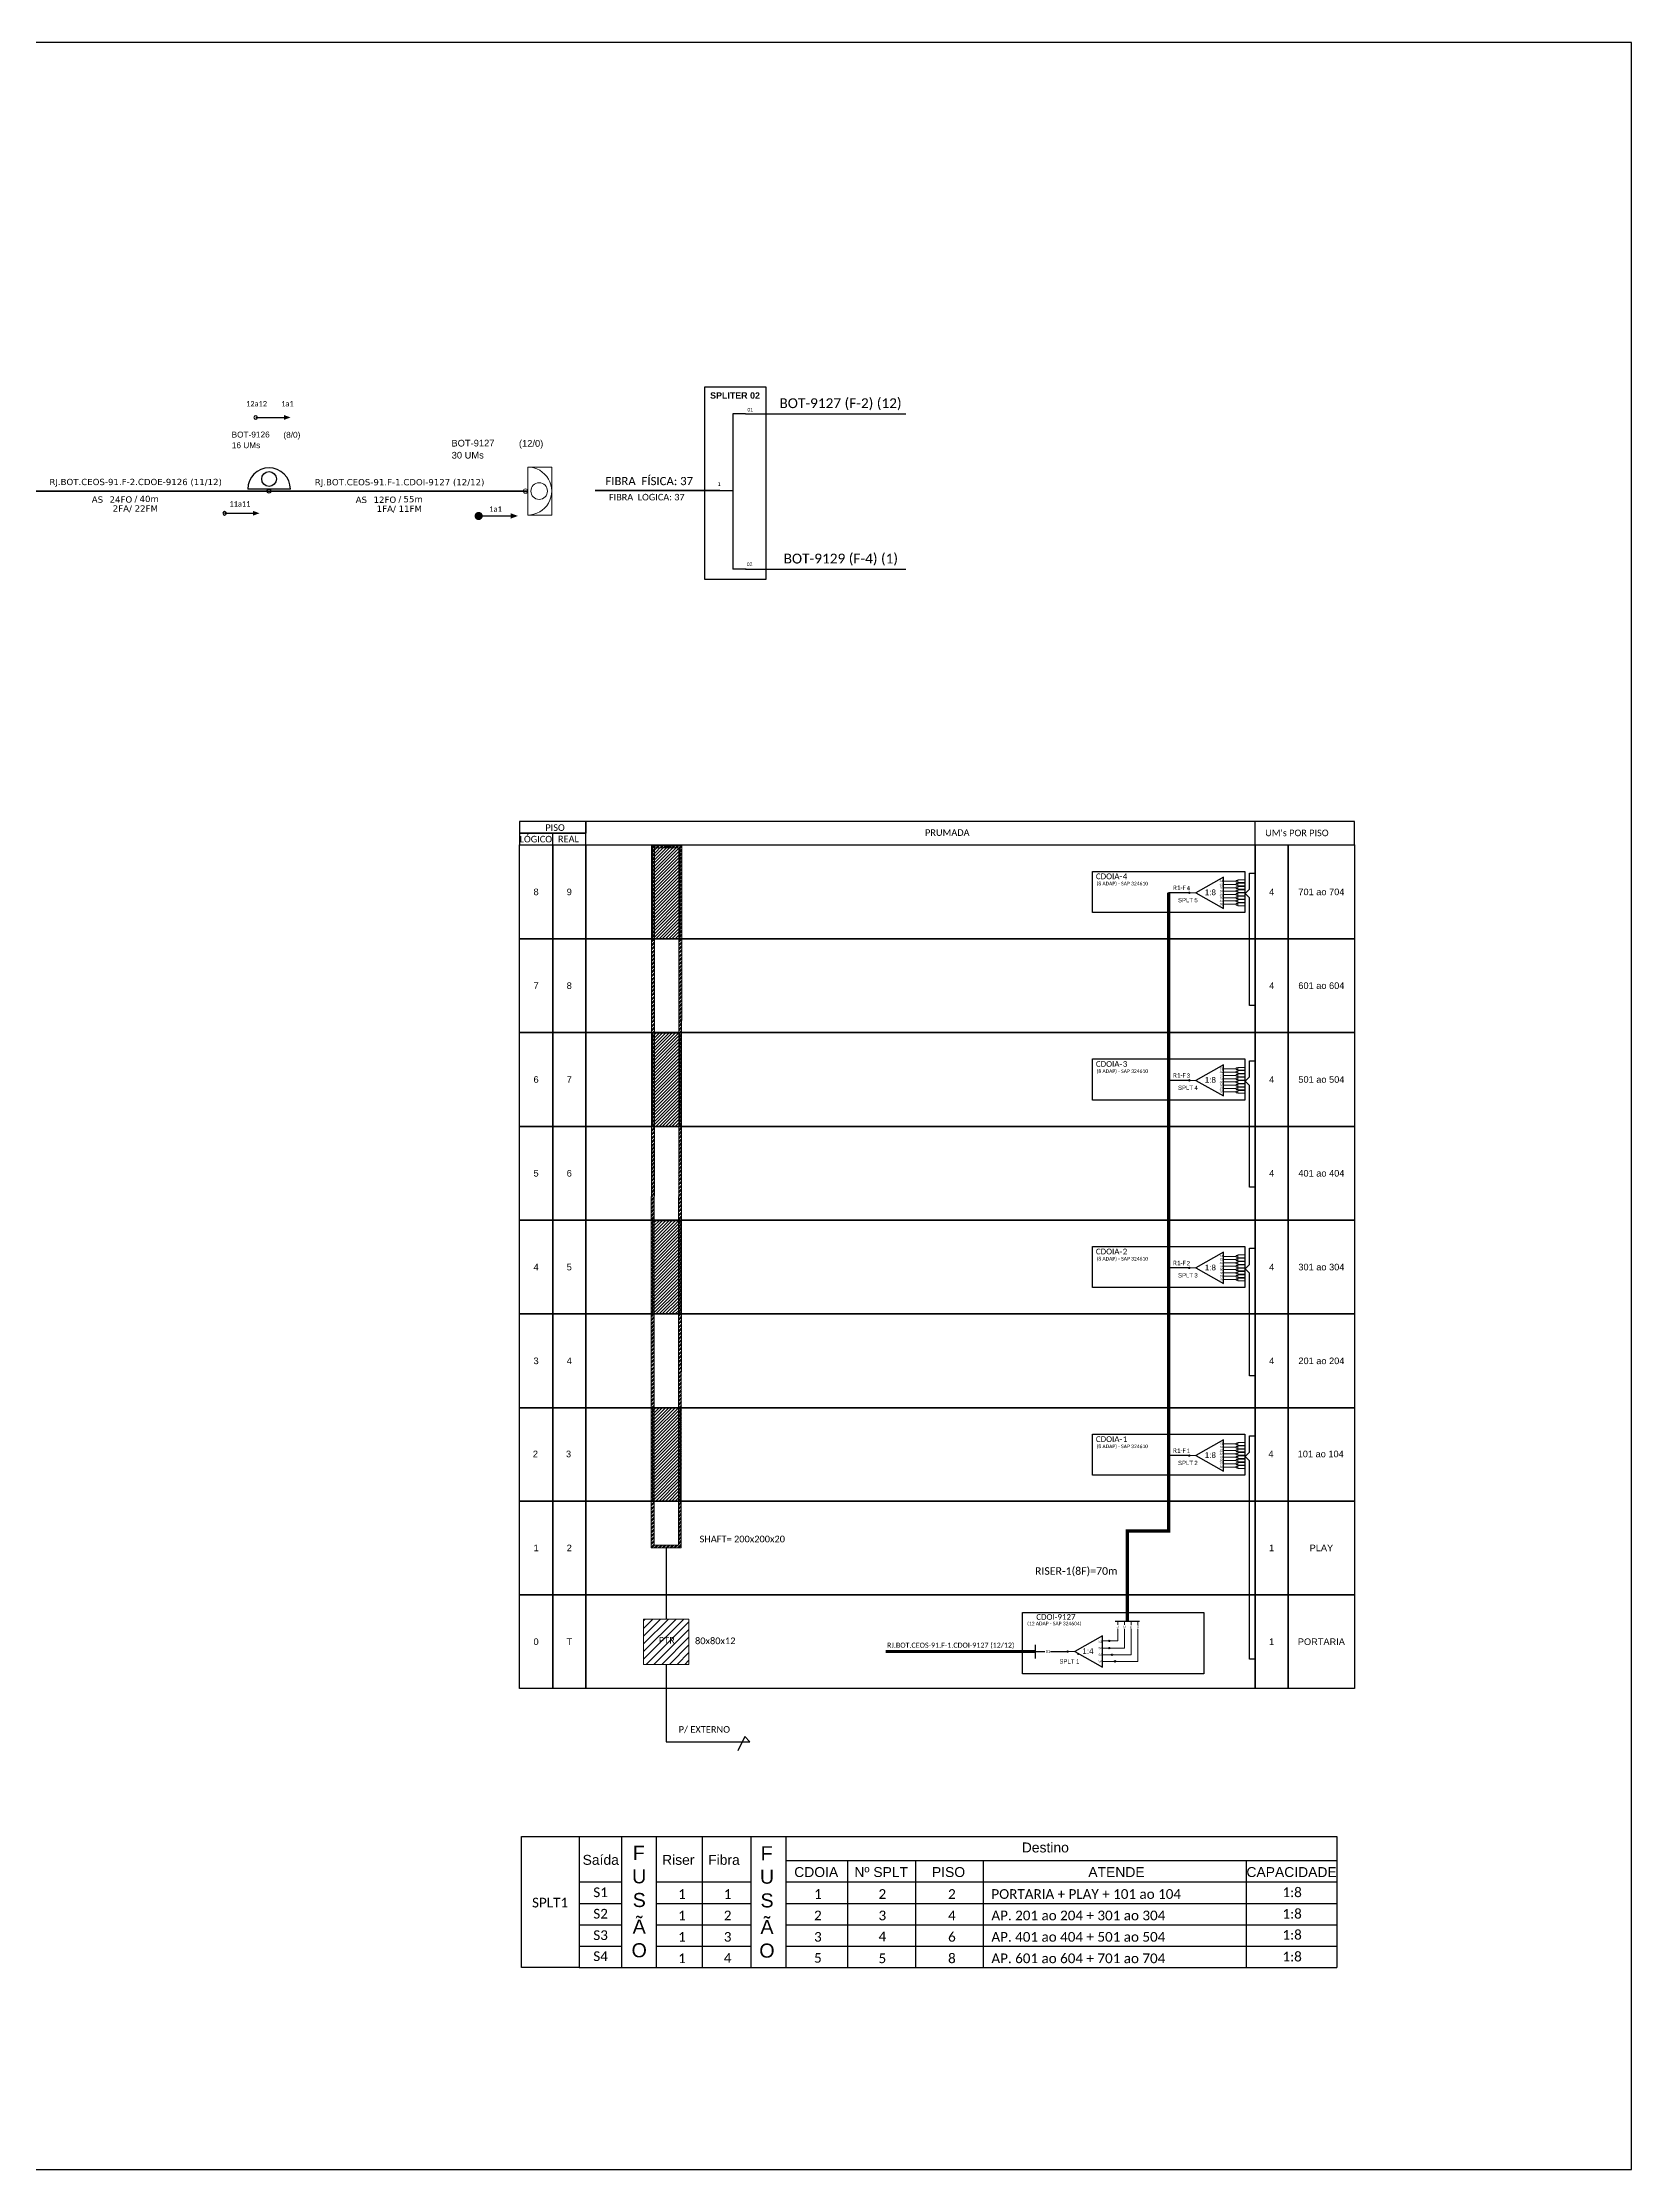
# Model space of a CAD drawing. Extents: x -89 to 749, y 705 to 1299.
# Drawn here: x 306 to 749, y 705 to 1299 of the extents above; entities that cross this region are included whole.
import ezdxf
from ezdxf.enums import TextEntityAlignment as Align

# ---------------------------------------------------------------- set-up
doc = ezdxf.new("R2010")
doc.units = 0
for name, color, linetype, lineweight in [("20.0-LEGENDA DOS CDO'S", 1, 'Continuous', 0), ('20.2-CDO_POSTE', 1, 'Continuous', 5), ('40.1-ETIQUETAS', 1, 'Continuous', 20)]:
    doc.layers.add(name, color=color, linetype=linetype, lineweight=lineweight)
for name, color, linetype in [('CAP a instalar', 1, 'Continuous'), ('label_cabos', 7, 'Continuous'), ('SETA', 7, 'Continuous')]:
    doc.layers.add(name, color=color, linetype=linetype)
doc.styles.add('ARIAL', font='arial.ttf')
doc.styles.add('siredit', font='verdana.ttf')
doc.styles.get("Standard").update_dxf_attribs({"font": 'arial.ttf'})
doc.styles.add('WMF-Calibri0', font='calibri.ttf')
doc.linetypes.add('FENCELINE1', pattern='A,0.25,-0.1,[133,ltypeshp.shx,S=0.1,R=0,X=-0.1,Y=0],-0.1,1', length=1.45)

# ---------------------------------------------------------------- blocks, each defined once
blk = doc.blocks.new('ETIQUETA_RS5F')
at = {"layer": '40.1-ETIQUETAS', "color": 0, "style": 'siredit'}
blk.add_text('/', height=1.5, dxfattribs=at).set_placement((1.58, -1.95), align=Align.MIDDLE_RIGHT)
for tag, p in [('ETIQUETA_R_SECUNDARIA', (1.21, 2.1)), ('ETIQUETA_R_PRIMARIA', (1.21, 4.1)), ('F_ATIVAS/F_MORTAS', (1.14, -4.24))]:
    blk.add_attdef(tag, text='', height=1.5, dxfattribs=at).set_placement(p, align=Align.MIDDLE_CENTER)
for tag, p in [('TIPO_CABO', (-6.58, -2.12)), ('CAP_CABO', (0.4, -2.09))]:
    blk.add_attdef(tag, text='', height=1.5, dxfattribs=at).set_placement(p, align=Align.MIDDLE_RIGHT)
blk.add_attdef('METROS', text='', height=1.5, dxfattribs=at).set_placement((2.14, -1.95), align=Align.MIDDLE_LEFT)
for tag, p in [('FUSÃO_1', (0.85, -8.39)), ('FUSÃO_2', (0.85, -10.6)), ('FUSÃO_3', (0.85, -12.93)), ('FUSÃO_4', (0.85, -15.14)), ('FUSÃO_5', (0.85, -17.16))]:
    blk.add_attdef(tag, text='', height=1.5, dxfattribs=at).set_placement(p, align=Align.CENTER)
blk = doc.blocks.new('CDOE-TEXTO PADRÃO')
at = {"layer": "20.0-LEGENDA DOS CDO'S", "color": 0, "style": 'ARIAL'}
for tag, p in [('CDO_N', (0.49, 7.39)), ('CORDOALHA', (0.5, 4.33)), ('SAP', (0.51, 1.67)), ('SPLITER_1', (0.59, -0.91)), ('SPLITER_2', (0.6, -3.55)), ('(XX-XX_F)S', (0.54, -8.29)), ('(XX-XX_L)S', (0.55, -10.83)), ('UMS', (0.55, -13.15))]:
    blk.add_attdef(tag, p, '', height=1.7, rotation=0.118, dxfattribs=at)
blk.add_attdef('FIBRAS_UTILIZADAS', text='', height=1.7, rotation=0.118, dxfattribs=at).set_placement((19.77, 7.43), align=Align.CENTER)
blk = doc.blocks.new('SPLT_1-8_SC-APC')
at = {"color": 1}
blk.add_lwpolyline([(-7.37, -2.1), (-17.04, -7.55), (-7.37, -13), (-7.37, -2.1)], dxfattribs=at)
at = {"color": 3, "lineweight": 0}
for points in [[(-2.99, -3.51), (-7.37, -3.51)], [(-7.37, -4.66), (-2.99, -4.66)], [(-7.37, -5.82), (-2.99, -5.82)], [(-7.37, -6.97), (-2.99, -6.97)], [(-2.41, -3.02), (-2.41, -4)], [(-2.41, -3.02), (0, -3.02)], [(-2.41, -4), (0, -4)], [(-2.41, -4.17), (-2.41, -5.16)], [(-2.41, -4.17), (0, -4.17)], [(-2.41, -5.16), (0, -5.16)], [(-2.41, -5.32), (-2.41, -6.31)], [(-2.41, -5.32), (0, -5.32)], [(-2.41, -6.31), (0, -6.31)], [(-2.41, -6.48), (-2.41, -7.46)], [(-2.41, -6.48), (0, -6.48)], [(-7.37, -8.12), (-2.99, -8.12)], [(-7.37, -9.28), (-2.99, -9.28)], [(-7.37, -10.43), (-2.99, -10.43)], [(-7.37, -11.58), (-2.99, -11.58)], [(-2.41, -7.46), (0, -7.46)], [(-2.41, -7.63), (-2.41, -8.62)], [(-2.41, -7.63), (0, -7.63)], [(-2.41, -8.62), (0, -8.62)], [(-2.41, -8.78), (-2.41, -9.77)], [(-2.41, -8.78), (0, -8.78)], [(-2.41, -9.77), (0, -9.77)], [(-2.41, -9.94), (-2.41, -10.92)], [(-2.41, -9.94), (0, -9.94)], [(-2.41, -10.92), (0, -10.92)], [(-2.41, -11.09), (-2.41, -12.08)], [(-2.41, -11.09), (0, -11.09)], [(-2.41, -12.08), (0, -12.08)]]:
    blk.add_lwpolyline(points, dxfattribs=at)
for points in [[(-2.99, -3.22), (-2.41, -3.22), (-2.41, -3.8), (-2.99, -3.8)], [(-2.99, -4.38), (-2.41, -4.38), (-2.41, -4.95), (-2.99, -4.95)], [(-2.99, -5.53), (-2.41, -5.53), (-2.41, -6.1), (-2.99, -6.1)], [(-2.99, -6.68), (-2.41, -6.68), (-2.41, -7.26), (-2.99, -7.26)], [(-2.99, -7.84), (-2.41, -7.84), (-2.41, -8.41), (-2.99, -8.41)], [(-2.99, -8.99), (-2.41, -8.99), (-2.41, -9.56), (-2.99, -9.56)], [(-2.99, -10.14), (-2.41, -10.14), (-2.41, -10.72), (-2.99, -10.72)], [(-2.99, -11.3), (-2.41, -11.3), (-2.41, -11.87), (-2.99, -11.87)]]:
    blk.add_lwpolyline(points, close=True, dxfattribs=at)
at = {"color": 1, "lineweight": 0}
blk.add_lwpolyline([(-17.04, -7.55), (-19.26, -7.55)], dxfattribs=at)
at = {"color": 1, "style": 'ARIAL'}
for s, height, p in [('1:8', 2, (-13.91, -8.4)), ('S1', 0.75, (-8.74, -3.78)), ('S2', 0.75, (-8.74, -4.97)), ('S3', 0.75, (-8.74, -6.18)), ('S4', 0.75, (-8.74, -7.36)), ('S5', 0.75, (-8.74, -8.57)), ('S6', 0.75, (-8.74, -9.69)), ('S7', 0.75, (-8.74, -10.78)), ('S8', 0.75, (-8.74, -11.9))]:
    blk.add_text(s, height=height, dxfattribs=at).set_placement(p)
blk = doc.blocks.new('SPLITTER_')
blk.add_point((0, 0))
at = {"style": 'ARIAL', "flags": 4}
blk.add_attdef('SPLT', (0, -3.26), '', height=1.5, dxfattribs=at)

msp = doc.modelspace()

# ---------------------------------------------------------------- hatches: boundary and pattern name
h = msp.add_hatch()
h.set_pattern_fill('ANSI32', color=1, scale=0.08)
h.set_pattern_definition([(45, (-5636.1878, 2725.42014), (-0.53881537, 0.53881537), []), (45, (-5635.82856, 2725.42014), (-0.53881537, 0.53881537), [])])
h.paths.add_polyline_path([(475.64, 1074.92), (484.04, 1074.92), (483.91, 878.61), (475.51, 878.61)])
h.paths.add_polyline_path([(476.44, 1074.12), (483.24, 1074.12), (483.11, 879.41), (476.31, 879.41)], flags=16)
h = msp.add_hatch()
h.set_pattern_fill('ANSI31', color=1, scale=0.2, style=0)
h.set_pattern_definition([(45, (0, 157.0204), (-0.4490128, 0.4490128), [])])
h.paths.add_polyline_path([(483.14, 1074.77), (476.34, 1074.77), (476.32, 1048.72), (483.12, 1048.72)])
h = msp.add_hatch(color=3)
h.dxf.hatch_style = 1
edge = h.paths.add_edge_path()
edge.add_arc((625.82, 1061.58), 0.205, 0, 360)
h = msp.add_hatch()
h.set_pattern_fill('ANSI31', color=1, scale=0.2, style=0)
h.set_pattern_definition([(45, (0, 104.6304), (-0.4490128, 0.4490128), [])])
h.paths.add_polyline_path([(483.14, 1022.38), (476.34, 1022.38), (476.32, 996.33), (483.12, 996.33)])
h = msp.add_hatch(color=3)
h.dxf.hatch_style = 1
edge = h.paths.add_edge_path()
edge.add_arc((625.82, 1009.19), 0.205, 0, 360)
h = msp.add_hatch()
h.set_pattern_fill('ANSI31', color=1, scale=0.2, style=0)
h.set_pattern_definition([(45, (0, 52.2404), (-0.4490128, 0.4490128), [])])
h.paths.add_polyline_path([(483.14, 969.99), (476.34, 969.99), (476.32, 943.94), (483.12, 943.94)])
h = msp.add_hatch(color=3)
h.dxf.hatch_style = 1
edge = h.paths.add_edge_path()
edge.add_arc((625.82, 956.8), 0.205, 0, 360)
h = msp.add_hatch()
h.set_pattern_fill('ANSI31', color=1, scale=0.2, style=0)
h.paths.add_polyline_path([(483.14, 917.75), (476.34, 917.75), (476.32, 891.7), (483.12, 891.7)])
h = msp.add_hatch(color=3)
h.dxf.hatch_style = 1
edge = h.paths.add_edge_path()
edge.add_arc((625.82, 904.41), 0.205, 0, 360)
h = msp.add_hatch()
h.set_pattern_fill('ANSI31', color=1, scale=0.48)
h.set_pattern_definition([(45, (-147.8926, 2995.7393), (-1.0776307, 1.0776307), [])])
h.paths.add_polyline_path([(486.04, 846.09), (486.04, 858.73), (473.39, 858.73), (473.39, 846.09)])
h.paths.add_polyline_path([(477.18, 851.39), (482.62, 851.39), (482.62, 854.18), (477.18, 854.18)], flags=24)
h = msp.add_hatch(color=3)
h.dxf.hatch_style = 1
edge = h.paths.add_edge_path()
edge.add_arc((591.79, 849.67), 0.205, 0, 360)
h = msp.add_hatch(color=3)
h.dxf.hatch_style = 1
edge = h.paths.add_edge_path()
edge.add_arc((603.43, 852.64), 0.205, 0, 360)
h = msp.add_hatch(color=3)
h.dxf.hatch_style = 1
edge = h.paths.add_edge_path()
edge.add_arc((603.43, 850.62), 0.205, 0, 360)
h = msp.add_hatch(color=3)
h.dxf.hatch_style = 1
edge = h.paths.add_edge_path()
edge.add_arc((604.21, 848.77), 0.205, 0, 360)
h = msp.add_hatch(color=3)
h.dxf.hatch_style = 1
edge = h.paths.add_edge_path()
edge.add_arc((605.01, 846.92), 0.205, 0, 360)

# ---------------------------------------------------------------- linework, layer by layer
at = {"color": 7, "linetype": 'Continuous'}
for p, q in [((498.32, 1195.32), (498.32, 1151.93)), ((501.84, 1195.32), (498.32, 1195.32)), ((494.68, 1173.9), (498.31, 1173.9)), ((502.02, 1151.93), (498.32, 1151.93))]:
    msp.add_line(p, q, dxfattribs=at)
at = {"color": 10, "linetype": 'Continuous'}
for p, q in [((501.84, 1195.32), (546.63, 1195.32)), ((501.84, 1151.93), (546.63, 1151.93))]:
    msp.add_line(p, q, dxfattribs=at)
at = {"color": 1, "linetype": 'Continuous', "lineweight": 60}
msp.add_line((494.68, 1173.9), (459.87, 1173.9), dxfattribs=at)
at = {"color": 7}
for p, q in [((439.27, 797.97), (666.99, 797.97)), ((439.27, 761.38), (439.27, 797.97)), ((455.36, 797.97), (455.36, 761.38)), ((467.24, 797.97), (467.24, 761.38)), ((477.01, 761.38), (477.01, 797.97)), ((489.76, 797.97), (489.76, 761.38)), ((503.36, 797.97), (503.36, 761.38)), ((513.13, 797.97), (513.13, 761.38)), ((666.99, 797.97), (666.99, 761.38)), ((513.13, 791.31), (666.99, 791.31)), ((530.34, 791.31), (530.34, 761.38)), ((549.3, 791.31), (549.3, 761.38)), ((568.23, 791.31), (568.23, 761.38)), ((641.66, 791.31), (641.66, 761.38)), ((455.36, 785.33), (467.24, 785.33)), ((477.01, 785.33), (503.36, 785.33)), ((513.13, 785.33), (666.99, 785.33)), ((455.36, 779.34), (467.24, 779.34)), ((477.01, 779.34), (503.36, 779.34)), ((513.13, 779.34), (666.99, 779.34)), ((455.36, 773.35), (467.24, 773.35)), ((477.01, 773.35), (503.36, 773.35)), ((513.13, 773.35), (666.99, 773.35)), ((455.36, 767.37), (467.24, 767.37)), ((477.01, 767.37), (503.36, 767.37)), ((513.13, 767.37), (666.99, 767.37)), ((455.36, 761.38), (467.24, 761.38)), ((477.01, 761.38), (503.36, 761.38)), ((513.13, 761.38), (666.99, 761.38))]:
    msp.add_line(p, q, dxfattribs=at)
for points in [[(-89.32, 705.02), (749.25, 705.02), (749.25, 1299.02), (-89.32, 1299.02), (-89.32, 705.02)], [(457.26, 1074.92), (671.95, 1074.92), (671.95, 1081.5), (457.26, 1081.5), (457.26, 1081.5), (457.26, 1078.21)], [(644.15, 1074.92), (644.15, 1081.5)], [(448, 1074.92), (448, 1078.21)]]:
    msp.add_lwpolyline(points)
for points in [[(490.36, 1149.11), (507.64, 1149.11), (507.64, 1202.77), (490.36, 1202.77)], [(438.74, 1074.92), (448, 1074.92), (448, 1048.72), (438.74, 1048.72)], [(448, 1074.92), (457.26, 1074.92), (457.26, 1048.72), (448, 1048.72)], [(457.26, 1074.92), (644.15, 1074.92), (644.15, 1048.72), (457.26, 1048.72)], [(644.15, 1074.92), (653.41, 1074.92), (653.41, 1048.72), (644.15, 1048.72)], [(653.41, 1074.92), (671.92, 1074.92), (671.92, 1048.72), (653.41, 1048.72)], [(438.74, 1048.72), (448, 1048.72), (448, 1022.53), (438.74, 1022.53)], [(448, 1048.72), (457.26, 1048.72), (457.26, 1022.53), (448, 1022.53)], [(457.26, 1048.72), (644.15, 1048.72), (644.15, 1022.53), (457.26, 1022.53)], [(644.15, 1048.72), (653.41, 1048.72), (653.41, 1022.53), (644.15, 1022.53)], [(653.41, 1048.72), (671.92, 1048.72), (671.92, 1022.53), (653.41, 1022.53)], [(438.74, 1022.53), (448, 1022.53), (448, 996.33), (438.74, 996.33)], [(448, 1022.53), (457.26, 1022.53), (457.26, 996.33), (448, 996.33)], [(457.26, 1022.53), (644.15, 1022.53), (644.15, 996.33), (457.26, 996.33)], [(644.15, 1022.53), (653.41, 1022.53), (653.41, 996.33), (644.15, 996.33)], [(653.41, 1022.53), (671.92, 1022.53), (671.92, 996.33), (653.41, 996.33)], [(438.74, 996.33), (448, 996.33), (448, 970.14), (438.74, 970.14)], [(448, 996.33), (457.26, 996.33), (457.26, 970.14), (448, 970.14)], [(457.26, 996.33), (644.15, 996.33), (644.15, 970.14), (457.26, 970.14)], [(644.15, 996.33), (653.41, 996.33), (653.41, 970.14), (644.15, 970.14)], [(653.41, 996.33), (671.92, 996.33), (671.92, 970.14), (653.41, 970.14)], [(438.74, 970.14), (448, 970.14), (448, 943.94), (438.74, 943.94)], [(448, 970.14), (457.26, 970.14), (457.26, 943.94), (448, 943.94)], [(457.26, 970.14), (644.15, 970.14), (644.15, 943.94), (457.26, 943.94)], [(644.15, 970.14), (653.41, 970.14), (653.41, 943.94), (644.15, 943.94)], [(653.41, 970.14), (671.92, 970.14), (671.92, 943.94), (653.41, 943.94)], [(438.74, 943.94), (448, 943.94), (448, 917.75), (438.74, 917.75)], [(448, 943.94), (457.26, 943.94), (457.26, 917.75), (448, 917.75)], [(457.26, 943.94), (644.15, 943.94), (644.15, 917.75), (457.26, 917.75)], [(644.15, 943.94), (653.41, 943.94), (653.41, 917.75), (644.15, 917.75)], [(653.41, 943.94), (671.92, 943.94), (671.92, 917.75), (653.41, 917.75)], [(438.74, 917.75), (448, 917.75), (448, 891.7), (438.74, 891.7)], [(448, 917.75), (457.26, 917.75), (457.26, 891.7), (448, 891.7)], [(457.26, 917.75), (644.15, 917.75), (644.15, 891.7), (457.26, 891.7)], [(644.15, 917.75), (653.41, 917.75), (653.41, 891.7), (644.15, 891.7)], [(653.41, 917.75), (671.92, 917.75), (671.92, 891.7), (653.41, 891.7)], [(438.74, 891.7), (448, 891.7), (448, 865.51), (438.74, 865.51)], [(448, 891.7), (457.26, 891.7), (457.26, 865.51), (448, 865.51)], [(457.26, 891.7), (644.15, 891.7), (644.15, 865.51), (457.26, 865.51)], [(644.15, 891.7), (653.41, 891.7), (653.41, 865.51), (644.15, 865.51)], [(653.41, 891.7), (671.92, 891.7), (671.92, 865.51), (653.41, 865.51)], [(438.74, 865.51), (448, 865.51), (448, 839.31), (438.74, 839.31)], [(448, 865.51), (457.26, 865.51), (457.26, 839.31), (448, 839.31)], [(457.26, 865.51), (644.15, 865.51), (644.15, 839.31), (457.26, 839.31)], [(644.15, 865.51), (653.41, 865.51), (653.41, 839.31), (644.15, 839.31)], [(653.41, 865.51), (671.92, 865.51), (671.92, 839.31), (653.41, 839.31)]]:
    msp.add_lwpolyline(points, close=True, dxfattribs=at)
for points in [[(364.57, 1194.31, 1), (365.57, 1194.31, 1)], [(355.9, 1167.55, 1), (356.9, 1167.55, 1)], [(355.9, 1167.55, 1), (356.9, 1167.55, 1)]]:
    msp.add_lwpolyline(points, format="xyb", close=True)
at = {"const_width": 1.13}
msp.add_lwpolyline([(426.76, 1166.8, 1), (427.89, 1166.8, 1)], format="xyb", close=True, dxfattribs=at)
for points in [[(438.74, 1078.21), (457.26, 1078.21), (457.26, 1081.5), (438.74, 1081.5)], [(438.74, 1074.92), (457.26, 1074.92), (457.26, 1078.21), (438.74, 1078.21)]]:
    msp.add_lwpolyline(points, close=True)
at = {"color": 2, "lineweight": 0}
for points in [[(475.64, 1074.92), (484.04, 1074.92), (483.91, 878.61), (475.51, 878.61)], [(476.44, 1074.12), (483.24, 1074.12), (483.11, 879.41), (476.31, 879.41)]]:
    msp.add_lwpolyline(points, close=True, dxfattribs=at)
at = {"color": 1}
for points in [[(483.58, 1074.77), (475.87, 1074.77), (475.87, 1048.72), (483.58, 1048.72)], [(598.75, 1067.54), (641.25, 1067.54), (641.25, 1056.08), (598.75, 1056.08)], [(483.58, 1022.38), (475.87, 1022.38), (475.87, 996.33), (483.58, 996.33)], [(598.75, 1015.15), (641.25, 1015.15), (641.25, 1003.69), (598.75, 1003.69)], [(483.58, 969.99), (475.87, 969.99), (475.87, 943.94), (483.58, 943.94)], [(598.75, 962.76), (641.25, 962.76), (641.25, 951.3), (598.75, 951.3)], [(483.58, 917.75), (475.87, 917.75), (475.87, 891.7), (483.58, 891.7)], [(598.75, 910.37), (641.25, 910.37), (641.25, 898.91), (598.75, 898.91)], [(579.16, 860.61), (629.83, 860.61), (629.83, 843.47), (579.16, 843.47)]]:
    msp.add_lwpolyline(points, close=True, dxfattribs=at)
at = {"color": 3}
for points in [[(644.15, 1030.06), (642.6, 1030.06), (642.6, 1060.13), (641.34, 1061.34), (642.6, 1062.54), (642.59, 1067.06), (644.15, 1067.06)], [(644.15, 979.35), (642.6, 979.35), (642.6, 1007.74), (641.34, 1008.95), (642.6, 1010.15), (642.59, 1014.67), (644.15, 1014.67)], [(644.15, 926.64), (642.6, 926.64), (642.6, 955.35), (641.34, 956.56), (642.6, 957.76), (642.59, 962.28), (644.15, 962.28)], [(644.15, 847.58), (642.6, 847.58), (642.6, 902.96), (641.34, 904.17), (642.6, 905.37), (642.59, 909.89), (644.15, 909.89)], [(479.71, 878.61), (479.71, 858.73)], [(582.87, 849.67), (585.4, 849.67)], [(587.06, 849.67), (591.79, 849.67)]]:
    msp.add_lwpolyline(points, dxfattribs=at)
at = {"color": 5, "const_width": 0.88}
msp.add_lwpolyline([(608.48, 858.18), (608.48, 883.34), (620.01, 883.34), (620.01, 1061.58)], dxfattribs=at)
at = {"color": 5}
for points in [[(625.82, 1061.58), (620.01, 1061.58)], [(625.82, 1009.19), (620.01, 1009.19)], [(625.82, 956.8), (620.01, 956.8)], [(625.82, 904.41), (620.01, 904.41)], [(605.09, 858.18), (611.87, 858.18)]]:
    msp.add_lwpolyline(points, dxfattribs=at)
at = {"color": 1, "lineweight": 0}
msp.add_lwpolyline([(473.39, 858.73), (486.04, 858.73), (486.04, 846.09), (473.39, 846.09)], close=True, dxfattribs=at)
at = {"color": 5, "lineweight": 0}
for points in [[(603.62, 850.59), (607.69, 850.59), (607.69, 855.96)], [(605.2, 846.92), (611.39, 846.92), (611.39, 856.01)], [(605.84, 858.16), (605.84, 857.1)], [(605.84, 855.96), (605.84, 852.64)], [(607.69, 858.16), (607.69, 857.1)], [(609.54, 858.18), (609.54, 857.13)], [(609.54, 855.99), (609.54, 848.73)], [(611.39, 858.18), (611.39, 857.15)], [(603.43, 852.64), (605.84, 852.64)], [(604.4, 848.73), (609.54, 848.73)]]:
    msp.add_lwpolyline(points, dxfattribs=at)
at = {"color": 1, "const_width": 0.8}
msp.add_lwpolyline([(540.98, 849.67), (582.87, 849.67)], dxfattribs=at)
at = {"color": 1}
for points in [[(582.87, 847.75), (582.87, 851.53)], [(601.51, 854.04), (593.78, 849.68), (601.51, 845.32), (601.51, 854.04)], [(479.71, 846.09), (479.71, 824.46), (503.08, 824.46), (501.62, 825.93), (499.74, 821.98)]]:
    msp.add_lwpolyline(points, dxfattribs=at)
at = {"color": 1, "lineweight": 0}
msp.add_lwpolyline([(593.78, 849.68), (592, 849.68)], dxfattribs=at)
at = {"color": 7, "lineweight": 0}
for points in [[(601.51, 852.64), (603.43, 852.64)], [(601.51, 850.62), (603.43, 850.62)], [(601.51, 848.77), (604.21, 848.77)], [(601.51, 846.92), (605.01, 846.92)]]:
    msp.add_lwpolyline(points, dxfattribs=at)
at = {"color": 7}
for points in [[(455.36, 761.38), (439.27, 761.38)], [(467.24, 761.38), (513.13, 761.38)]]:
    msp.add_lwpolyline(points, dxfattribs=at)
at = {"color": 3}
for centre in [(625.82, 1061.58), (625.82, 1009.19), (625.82, 956.8), (625.82, 904.41), (591.79, 849.67), (603.43, 852.64), (603.43, 850.62), (604.21, 848.77), (605.01, 846.92)]:
    msp.add_circle(centre, 0.205, dxfattribs=at)
at = {"color": 7}
for p in [(438.74, 1048.72), (438.74, 1022.53), (438.74, 996.33), (438.74, 970.14), (438.74, 943.94), (438.74, 917.75), (438.74, 891.7), (438.74, 865.51)]:
    msp.add_point(p, dxfattribs=at)
at = {"layer": '40.1-ETIQUETAS', "color": 1}
msp.add_line((441.03, 1167.05), (441.03, 1180.47), dxfattribs=at)
msp.add_lwpolyline([(441.03, 1180.47), (447.75, 1180.47), (447.75, 1167.02), (441.03, 1167.02)], close=True, dxfattribs=at)
for centre, major_axis, start_param, end_param in [((441.03, 1173.76), (-4.74, 4.74), 2.356194, 5.497787), ((440.41, 1173.76), (-0.439, 0.439), 2.356194490191767, 8.639379797371353), ((444.22, 1173.76), (1.64, 1.64), 3.926991, 10.210176)]:
    msp.add_ellipse(centre, major_axis=major_axis, ratio=1, start_param=start_param, end_param=end_param, dxfattribs=at)
at = {"layer": 'CAP a instalar', "color": 7, "linetype": 'FENCELINE1', "ltscale": 4, "const_width": 0.467}
msp.add_lwpolyline([(368.79, 1173.76), (294.15, 1173.76)], dxfattribs=at)
at = {"layer": 'CAP a instalar', "color": 1, "linetype": 'FENCELINE1', "ltscale": 4}
msp.add_lwpolyline([(441.03, 1173.76, 0.467, 0.467, 0), (382.75, 1173.76, 0.467, 0.467, 0), (368.79, 1173.76, 0.467, 0.467, 0)], format="xyseb", dxfattribs=at)
at = {"layer": 'label_cabos', "color": 5}
msp.add_line((374.74, 1174.31), (362.84, 1174.31), dxfattribs=at)
for centre, radius in [((368.79, 1177.13), 2.05), ((368.79, 1173.76), 0.551)]:
    msp.add_circle(centre, radius, dxfattribs=at)
msp.add_arc((368.79, 1174.31), 5.95, 0, 180, dxfattribs=at)
at = {"layer": 'SETA'}
for points in [[(365.07, 1194.31), (373.66, 1194.31)], [(356.4, 1167.55), (365, 1167.55)], [(356.4, 1167.55), (365, 1167.55)], [(427.32, 1166.8), (437.02, 1166.8)]]:
    msp.add_lwpolyline(points, dxfattribs=at)
for points in [[(372.97, 1194.99), (374.8, 1194.32), (372.97, 1193.65)], [(364.31, 1168.23), (366.14, 1167.56), (364.31, 1166.9)], [(364.31, 1168.23), (366.14, 1167.56), (364.31, 1166.9)], [(436.24, 1167.57), (438.31, 1166.81), (436.24, 1166.06)]]:
    msp.add_solid(points, dxfattribs=at)

# ---------------------------------------------------------------- block references
at = {"color": 3, "xscale": 0.8, "yscale": 0.8, "zscale": 0.8}
for p in [(641.23, 1067.62), (641.23, 1015.23), (641.23, 962.84), (641.23, 910.45)]:
    msp.add_blockref('SPLT_1-8_SC-APC', p, dxfattribs=at)
ref = msp.add_blockref('SPLITTER_', (594.73, 848.91), dxfattribs=dict(xscale=-0.8, yscale=0.8, zscale=0.8))
ref.add_attrib('SPLT', 'SPLT 1', (589.5, 846.3), dxfattribs={"height": 1.2, "style": 'ARIAL'})
at = {"layer": '20.2-CDO_POSTE', "color": 5}
ref = msp.add_blockref('CDOE-TEXTO PADRÃO', (365.43, 1177.65), dxfattribs=dict(at, xscale=0.9720000028610228, yscale=0.9720000028610228, zscale=0.9720000028610228))
ref.add_attrib('CDO_N', 'BOT-9126', (358.34, 1188.71), dxfattribs={"layer": "20.0-LEGENDA DOS CDO'S", "color": 0, "height": 1.652, "rotation": 0.11799, "style": 'ARIAL'})
ref.add_attrib('CORDOALHA', '16 UMs', (358.4, 1185.73), dxfattribs={"layer": "20.0-LEGENDA DOS CDO'S", "color": 0, "height": 1.652, "rotation": 0.11799, "style": 'ARIAL'})
ref.add_attrib('FIBRAS_UTILIZADAS', '    (8/0)', dxfattribs={"layer": "20.0-LEGENDA DOS CDO'S", "color": 0, "height": 1.652, "rotation": 0.11799, "style": 'ARIAL'}).set_placement((373.89, 1188.64), align=Align.CENTER)
at = {"layer": '20.2-CDO_POSTE', "color": 1}
ref = msp.add_blockref('CDOE-TEXTO PADRÃO', (427.73, 1173.72), dxfattribs=dict(at, xscale=1.09648293559315, yscale=1.09648293559315, zscale=1.09648293559315))
ref.add_attrib('CDO_N', 'BOT-9127', (419.73, 1186.2), dxfattribs={"layer": "20.0-LEGENDA DOS CDO'S", "color": 0, "height": 1.864, "rotation": 0.11799, "style": 'ARIAL'})
ref.add_attrib('CORDOALHA', '30 UMs', (419.8, 1182.84), dxfattribs={"layer": "20.0-LEGENDA DOS CDO'S", "color": 0, "height": 1.864, "rotation": 0.11799, "style": 'ARIAL'})
ref.add_attrib('FIBRAS_UTILIZADAS', '             (12/0)', dxfattribs={"layer": "20.0-LEGENDA DOS CDO'S", "color": 0, "height": 1.8639, "rotation": 0.11799, "style": 'ARIAL'}).set_placement((437.27, 1186.12), align=Align.CENTER)
at = {"layer": '40.1-ETIQUETAS', "color": 7}
ref = msp.add_blockref('ETIQUETA_RS5F', (330.16, 1173.85), dxfattribs=dict(at, xscale=1.16639998499977, yscale=1.16639998499977, zscale=1.16639998499977))
ref.add_attrib('ETIQUETA_R_SECUNDARIA', 'RJ.BOT.CEOS-91.F-2.CDOE-9126 (11/12)', dxfattribs={"color": 0, "height": 1.7496, "style": 'siredit'}).set_placement((331.54, 1176.3), align=Align.MIDDLE_CENTER)
ref.add_attrib('TIPO_CABO', 'AS', dxfattribs={"color": 0, "height": 1.75, "style": 'siredit'}).set_placement((322.45, 1171.38), align=Align.MIDDLE_RIGHT)
ref.add_attrib('CAP_CABO', '24FO', dxfattribs={"color": 0, "height": 1.75, "style": 'siredit'}).set_placement((330.59, 1171.4), align=Align.MIDDLE_RIGHT)
ref.add_attrib('METROS', '40m', dxfattribs={"color": 0, "height": 1.75, "style": 'siredit'}).set_placement((332.63, 1171.57), align=Align.MIDDLE_LEFT)
ref.add_attrib('F_ATIVAS/F_MORTAS', '2FA/ 22FM', dxfattribs={"color": 0, "height": 1.75, "style": 'siredit'}).set_placement((331.46, 1168.89), align=Align.MIDDLE_CENTER)
at = {"layer": '40.1-ETIQUETAS', "color": 1}
ref = msp.add_blockref('ETIQUETA_RS5F', (403.87, 1173.78), dxfattribs=dict(at, xscale=1.16639998499977, yscale=1.16639998499977, zscale=1.16639998499977))
ref.add_attrib('ETIQUETA_R_SECUNDARIA', 'RJ.BOT.CEOS-91.F-1.CDOI-9127 (12/12)', dxfattribs={"color": 0, "height": 1.7496, "style": 'siredit'}).set_placement((405.25, 1176.24), align=Align.MIDDLE_CENTER)
ref.add_attrib('TIPO_CABO', 'AS', dxfattribs={"color": 0, "height": 1.75, "style": 'siredit'}).set_placement((396.15, 1171.32), align=Align.MIDDLE_RIGHT)
ref.add_attrib('CAP_CABO', '12FO', dxfattribs={"color": 0, "height": 1.75, "style": 'siredit'}).set_placement((404.3, 1171.34), align=Align.MIDDLE_RIGHT)
ref.add_attrib('METROS', '55m', dxfattribs={"color": 0, "height": 1.75, "style": 'siredit'}).set_placement((406.33, 1171.5), align=Align.MIDDLE_LEFT)
ref.add_attrib('F_ATIVAS/F_MORTAS', '1FA/ 11FM', dxfattribs={"color": 0, "height": 1.75, "style": 'siredit'}).set_placement((405.17, 1168.83), align=Align.MIDDLE_CENTER)

# ---------------------------------------------------------------- texts
at = {"style": 'WMF-Calibri0'}
for s, height, p in [('  LÓGICO', 1.84, (437.47, 1075.63)), ('     PISO', 1.84, (442.71, 1078.86)), ('    REAL', 1.84, (446.88, 1075.68)), ('PRUMADA', 1.84, (551.99, 1077.46)), ("UM's POR PISO", 1.84, (646.97, 1077.37)), ('SHAFT= 200x200x20', 1.8536, (489.02, 880.17)), ('PTR', 1.854, (477.64, 851.87)), ('80x80x12', 1.854, (487.75, 851.73)), ('P/ EXTERNO', 1.854, (483.18, 826.99))]:
    msp.add_text(s, height=height, dxfattribs=at).set_placement(p)
at = {"color": 1}
for s, height, style, p in [('CDOIA-', 1.6, 'WMF-Calibri0', (599.69, 1065.36)), ('4', 1.6, 'WMF-Calibri0', (607.19, 1065.36)), ('CDOIA-', 1.6, 'WMF-Calibri0', (599.69, 1012.97)), ('3', 1.6, 'WMF-Calibri0', (607.19, 1012.97)), ('CDOIA-', 1.6, 'WMF-Calibri0', (599.69, 960.58)), ('2', 1.6, 'WMF-Calibri0', (607.19, 960.58)), ('CDOIA-', 1.6, 'WMF-Calibri0', (599.69, 908.19)), ('1', 1.6, 'WMF-Calibri0', (607.19, 908.19)), ('CDOI-9127', 1.6, 'WMF-Calibri0', (583.05, 858.53)), ('1:4', 1.6, 'ARIAL', (595.93, 849)), ('S1', 0.6, 'ARIAL', (600.42, 852.13)), ('S2', 0.6, 'ARIAL', (600.42, 850.33)), ('S3', 0.6, 'ARIAL', (600.42, 848.45)), ('S4', 0.6, 'ARIAL', (600.42, 846.64))]:
    msp.add_text(s, height=height, dxfattribs=dict(at, style=style)).set_placement(p)
at = {"color": 1, "style": 'WMF-Calibri0'}
for s, p in [('(8 ADAP) - SAP 324610', (607.08, 1063.64)), ('(8 ADAP) - SAP 324610', (607.08, 1011.25)), ('(8 ADAP) - SAP 324610', (607.08, 958.86)), ('(8 ADAP) - SAP 324610', (607.08, 906.47)), ('(12 ADAP - SAP 324604)', (588.09, 856.99))]:
    msp.add_text(s, height=1, dxfattribs=at).set_placement(p, align=Align.CENTER)
at = {"color": 5, "style": 'WMF-Calibri0'}
for s, height, p in [('R1-F', 1.28, (621.22, 1062.32)), ('R1-F', 1.28, (621.22, 1009.93)), ('R1-F', 1.28, (621.22, 957.54)), ('R1-F', 1.28, (621.22, 905.15)), ('RISER-1(8F)=70m', 2.1165, (582.69, 871.1))]:
    msp.add_text(s, height=height, dxfattribs=at).set_placement(p)
at = {"color": 5, "style": 'ARIAL'}
for s, p in [('4', (625.52, 1062.29)), ('3', (625.52, 1009.9)), ('2', (625.52, 957.51)), ('1', (625.52, 905.12))]:
    msp.add_text(s, height=1.2, dxfattribs=at).set_placement(p, align=Align.CENTER)
at = {"color": 7, "style": 'ARIAL'}
for s, height, p in [('8', 1.84, (443.37, 1061.82)), ('9', 1.84, (452.63, 1061.82)), ('4', 1.84, (648.78, 1061.82)), ('701 ao 704', 1.84, (662.66, 1061.82)), ('7', 1.84, (443.37, 1035.63)), ('8', 1.84, (452.63, 1035.63)), ('4', 1.84, (648.78, 1035.63)), ('601 ao 604', 1.84, (662.66, 1035.63)), ('6', 1.84, (443.37, 1009.43)), ('7', 1.84, (452.63, 1009.43)), ('4', 1.84, (648.78, 1009.43)), ('501 ao 504', 1.84, (662.66, 1009.43)), ('5', 1.84, (443.37, 983.24)), ('6', 1.84, (452.63, 983.24)), ('4', 1.84, (648.78, 983.24)), ('401 ao 404', 1.84, (662.66, 983.24)), ('4', 1.84, (443.37, 957.04)), ('5', 1.84, (452.63, 957.04)), ('4', 1.84, (648.78, 957.04)), ('301 ao 304', 1.84, (662.66, 957.04)), ('3', 1.84, (443.37, 930.85)), ('4', 1.84, (452.63, 930.85)), ('4', 1.84, (648.78, 930.85)), ('201 ao 204', 1.84, (662.66, 930.85)), ('2', 1.84, (443.17, 904.85)), ('3', 1.84, (452.43, 904.85)), ('4', 1.84, (648.58, 904.85)), ('101 ao 104', 1.84, (662.47, 904.85)), ('1', 1.84, (443.37, 878.61)), ('2', 1.84, (452.63, 878.61)), ('1', 1.84, (648.78, 878.61)), ('PLAY', 1.84, (662.66, 878.61)), ('0', 1.84, (443.37, 852.41)), ('T', 1.84, (452.63, 852.41)), ('1', 1.84, (648.78, 852.41)), ('PORTARIA', 1.84, (662.66, 852.41)), ('Destino', 2.776, (585.57, 794.95)), ('Saída', 2.776, (461.42, 791.49)), ('Riser', 2.776, (483.07, 791.49)), ('Fibra', 2.776, (495.82, 791.49)), ('CDOIA', 2.776, (521.59, 788.08)), ('Nº SPLT', 2.776, (539.74, 788.08)), ('PISO', 2.776, (558.54, 788.08)), ('ATENDE', 2.776, (605.44, 788.08)), ('CAPACIDADE', 2.776, (654.33, 788.08))]:
    msp.add_text(s, height=height, dxfattribs=at).set_placement(p, align=Align.MIDDLE_CENTER)
for s, p in [('SPLT', (624.72, 1058.91)), ('5', (627.66, 1058.91)), ('SPLT', (624.72, 1006.52)), ('4', (627.66, 1006.52)), ('SPLT', (624.72, 954.13)), ('3', (627.66, 954.13)), ('SPLT', (624.72, 901.74)), ('2', (627.66, 901.74))]:
    msp.add_text(s, height=1.2, dxfattribs=at).set_placement(p, align=Align.CENTER)
at = {"style": 'ARIAL'}
for s, p in [('01', (605.78, 856.51)), ('02', (607.63, 856.51)), ('03', (609.48, 856.53)), ('04', (611.41, 856.58))]:
    msp.add_text(s, height=0.494, rotation=90, dxfattribs=at).set_placement(p, align=Align.MIDDLE_CENTER)
at = {"color": 1, "style": 'WMF-Calibri0'}
msp.add_text('RJ.BOT.CEOS-91.F-1.CDOI-9127 (12/12)', height=1.4319, dxfattribs=at).set_placement((559.15, 851.44, 2.98), align=Align.MIDDLE_CENTER)
at = {"style": 'ARIAL'}
msp.add_text('01', height=0.8, dxfattribs=at).set_placement((586.3, 849.67), align=Align.MIDDLE_CENTER)
at = {"color": 7, "linetype": 'Continuous', "style": 'ARIAL'}
for s, p in [('F', (470.38, 791.49)), ('F', (506.07, 791.38)), ('U', (470.18, 784.93)), ('U', (505.87, 784.83)), ('S', (470.35, 778.31)), ('S', (506.03, 778.2)), ('Ã', (470.33, 770.9)), ('Ã', (506.01, 770.8)), ('O', (470.02, 764.28)), ('O', (505.7, 764.18))]:
    msp.add_text(s, height=3.93, dxfattribs=at).set_placement(p)
at = {"color": 7, "style": 'WMF-Calibri0'}
for s, height, p in [('1', 2.7, (483.04, 780.6)), ('1', 2.7, (495.79, 780.6)), ('1', 2.7, (520.99, 780.6)), ('2', 2.7, (538.99, 780.6)), ('2', 2.7, (558.42, 780.6)), ('PORTARIA + PLAY + 101 ao 104', 2.7044, (570.51, 780.6)), ('1', 2.7, (483.04, 774.61)), ('2', 2.7, (495.79, 774.61)), ('2', 2.7, (520.99, 774.61)), ('3', 2.7, (538.99, 774.61)), ('4', 2.7, (558.42, 774.61)), ('AP. 201 ao 204 + 301 ao 304', 2.7044, (570.51, 774.61)), ('1', 2.7, (483.04, 768.63)), ('3', 2.7, (495.79, 768.63)), ('3', 2.7, (520.99, 768.63)), ('4', 2.7, (538.99, 768.75)), ('6', 2.7, (558.42, 768.63)), ('AP. 401 ao 404 + 501 ao 504', 2.7044, (570.51, 768.63)), ('1', 2.7, (483.04, 762.64)), ('4', 2.7, (495.79, 762.76)), ('5', 2.7, (520.99, 762.76)), ('5', 2.7, (538.99, 762.64)), ('8', 2.7, (558.42, 762.64)), ('AP. 601 ao 604 + 701 ao 704', 2.7044, (570.51, 762.64))]:
    msp.add_text(s, height=height, dxfattribs=at).set_placement(p)
at = {"attachment_point": 5}
for s, insert, char_height, width in [('{\\fArial|b1|i0|c0|p34;\\C10;SPLITER 02}', (498.92, 1200.44), 1.7753, 17.28), ('\\C1;\\fCalibri|b0|i0|c0|p34;BOT-9127 (F-2) (12)', (528.38, 1198), 2.7432, 80.6352), ('{\\fCalibri|b0|i0|c0|p34;\\C7;12a12}', (365.31, 1198.15), 1.5, 25.3588), ('{\\fCalibri|b0|i0|c0|p34;\\C7;1a1}', (373.92, 1198.15), 1.5, 25.3588), ('\\C7;\\fArial|b0|i0|;\\H1.0273588255048;01 ', (503.19, 1196.46), 1.7753, 3.5602), ('{\\fCalibri|b0|i0|c0|p34;\\C7;FIBRA  FÍSICA: 37}', (474.96, 1176.54), 2.2859, 34.56), ('\\C7;\\fArial|b0|i0|;\\H1.0273588255048;1', (494.51, 1175.72), 1.7753, 1.7584), ('{\\fCalibri|b0|i0|c0|p34;\\C7;11a11}', (360.66, 1170.18), 1.5, 25.3588), ('{\\fCalibri|b0|i0|c0|p34;\\C7;FIBRA  LOGICA: 37}', (474.27, 1172.05), 1.8289, 34.56), ('{\\fCalibri|b0|i0|c0|p34;\\C7;1a1}', (432.05, 1168.73), 1.5342, 28.6065), ('{\\H0.5787x;\\C7;02 }', (502.98, 1153.31), 1.7753, 3.7582), ('{\\fCalibri|b0|i0|c0|p34;\\C7;BOT-9129 (F-4) (1)}', (528.46, 1154.61), 2.7432, 80.6352)]:
    msp.add_mtext(s, dxfattribs=dict(at, insert=insert, char_height=char_height, width=width))
at = {"color": 7, "lineweight": 0, "style": 'WMF-Calibri0', "flags": 8}
for tag, p, s in [('SPLT1', (442.23, 778.2), 'XX'), ('S1', (459.34, 781.08), 'S1'), ('1:8', (651.79, 781.08), '1:8'), ('S2', (459.34, 775.09), 'S2'), ('1:8', (651.79, 775.09), '1:8'), ('S3', (459.34, 769.1), 'S3'), ('1:8', (651.79, 769.22), '1:8'), ('S4', (459.34, 763.23), 'S4'), ('1:8', (651.79, 763.12), '1:8')]:
    msp.add_attdef(tag, p, s, height=2.704, dxfattribs=at)

doc.saveas('drawing.dxf')
